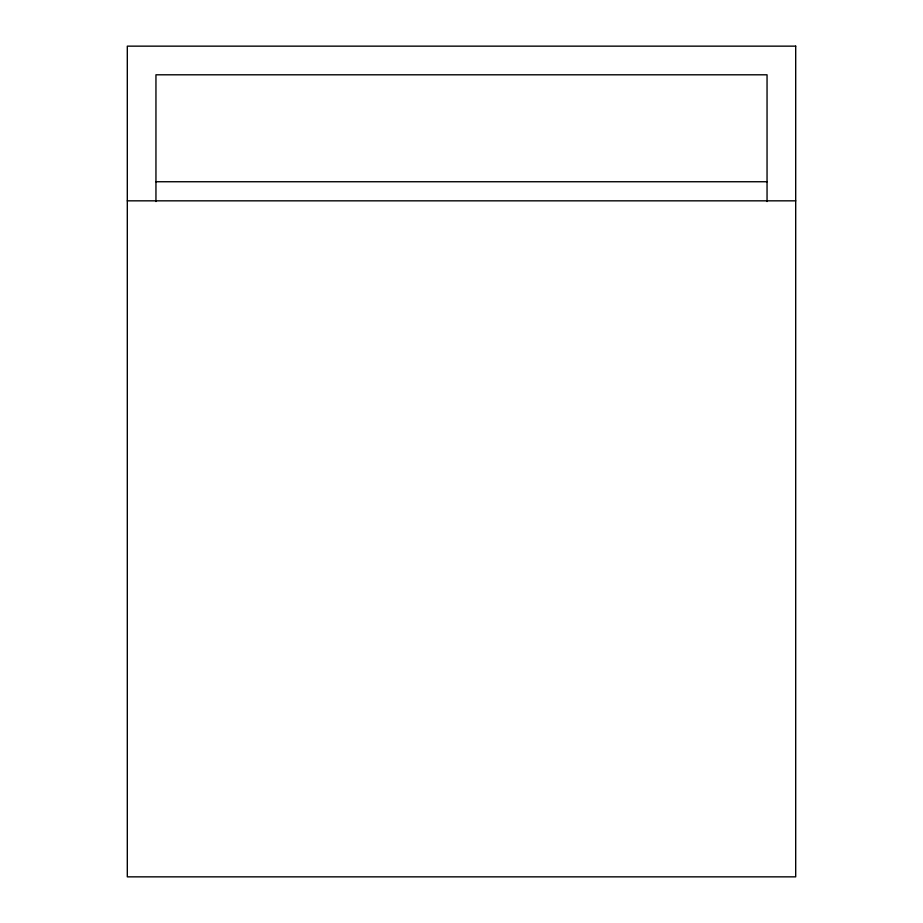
<?xml version="1.0" encoding="UTF-8"?>
<svg xmlns="http://www.w3.org/2000/svg" width="923" height="923" viewBox="0 0 923 923"><rect width="100%" height="100%" fill="white"/><g stroke="black" fill="none" stroke-linecap="round" stroke-linejoin="round"><path stroke-width="1.38" d="M155.952 181.739L767.048 181.739M127.305 200.833L795.695 200.833M767.048 201.537L767.048 74.798L155.952 74.798L155.952 201.537M795.695 46.15L127.305 46.15L127.305 876.85L795.695 876.85L795.695 46.15"/></g></svg>
